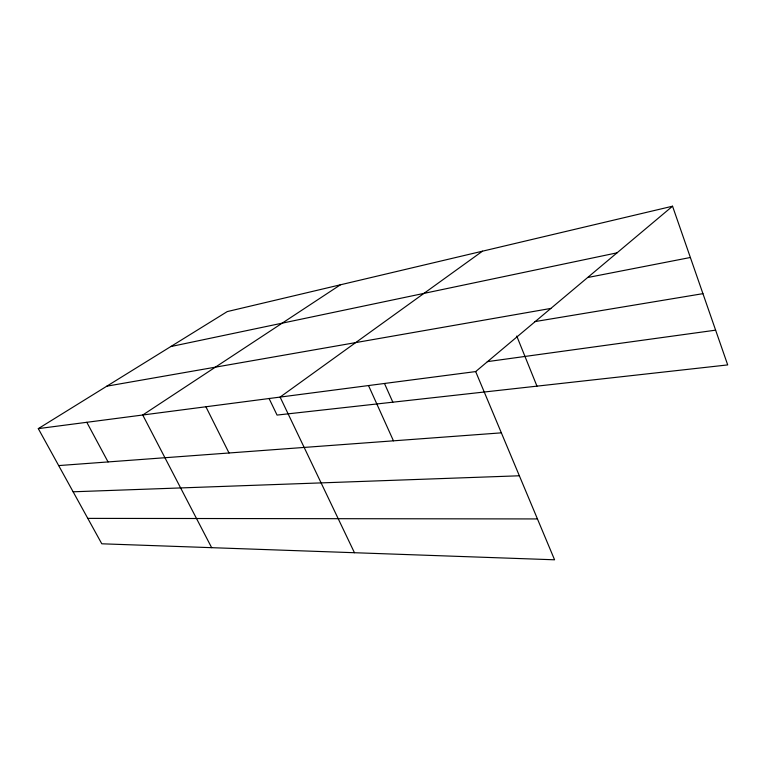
<?xml version="1.0" encoding="UTF-8"?>
<svg xmlns="http://www.w3.org/2000/svg" width="766" height="766" viewBox="0 0 766 766"><rect width="100%" height="100%" fill="white"/><g stroke="black" fill="none" stroke-linecap="round" stroke-linejoin="round"><path stroke-width="1.15" d="M475.676 371.577L554.574 559.793L101.792 543.793L38.3 428.625L475.676 371.577L672.548 206.207L727.7 364.913L277.053 415.076L269.029 398.406M482.494 251.181L280.107 397.085L354.457 552.717M340.43 284.799L142.744 415.009L211.655 547.671M38.3 428.625L227.263 311.58L672.548 206.207M170.77 346.567L617.051 252.828M587.886 277.483L690.367 257.491M106.819 386.179L550.869 308.42M534.716 321.634L702.939 293.656M487.291 361.648L715.626 330.165M58.676 465.584L501.357 432.847M73.124 491.791L519.358 475.782M87.784 518.381L537.445 518.936M86.807 422.305L108.063 461.936M205.901 406.765L229.024 452.993M368.523 385.557L393.456 440.823M384.637 383.833L392.834 402.188M516.753 336.063L536.966 386.15"/></g></svg>
